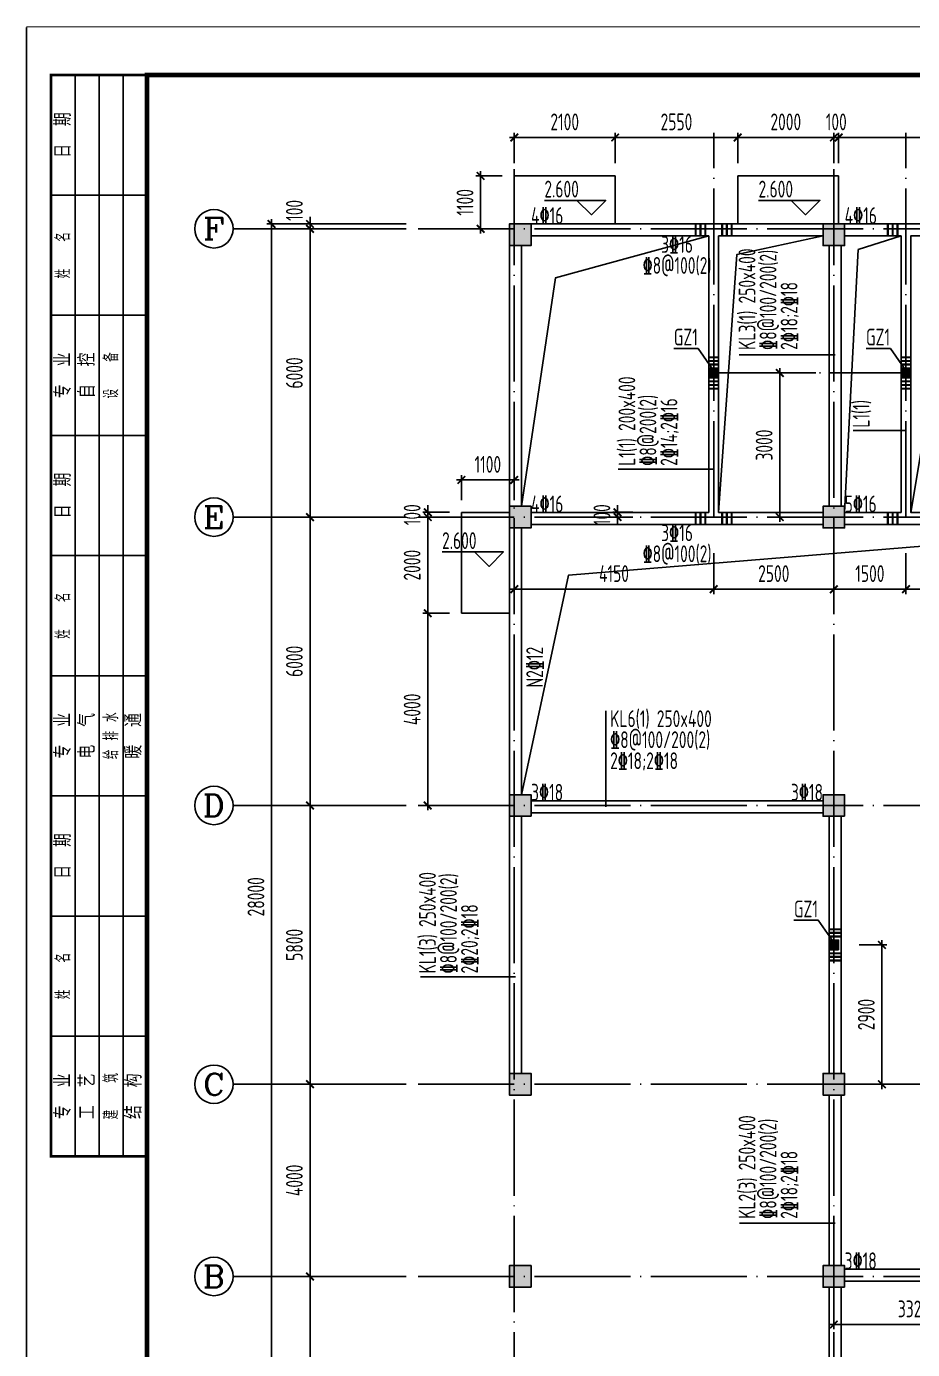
# Model space of a CAD drawing. Extents: x 297659 to 993057, y 192802 to 252212.
# Drawn here: x 725537 to 743974, y 207292 to 234822 of the extents above; entities that cross this region are included whole.
import ezdxf
from ezdxf.enums import TextEntityAlignment as Align

# ---------------------------------------------------------------- set-up
doc = ezdxf.new("R2010")
doc.units = 0
doc.header["$LTSCALE"] = 1000
doc.linetypes.add('DOTE', pattern=[2.42, 2, -0.2, 0.02, -0.2])
doc.layers.get('0').update_dxf_attribs({"linetype": 'CONTINUOUS'})
doc.layers.get('DEFPOINTS').update_dxf_attribs({"linetype": 'CONTINUOUS'})
for name, color, linetype in [('AXIS', 8, 'DOTE'), ('AXIS_DIM', 3, 'CONTINUOUS'), ('AXIS_TEXT', 3, 'CONTINUOUS'), ('COLU', 7, 'CONTINUOUS'), ('DIM', 3, 'CONTINUOUS'), ('FRAME', 3, 'CONTINUOUS'), ('S_BEAM', 4, 'CONTINUOUS'), ('S_BEAMDIMLOCAL', 7, 'CONTINUOUS'), ('S_BEAMDIMLOCALVER', 7, 'CONTINUOUS'), ('S_BEAMDIMMASS', 2, 'CONTINUOUS'), ('S_BEAMDIMMASSVER', 2, 'CONTINUOUS'), ('S_CL', 2, 'CONTINUOUS'), ('S_SUBBEAMHOOP', 1, 'CONTINUOUS'), ('TEXT', 7, 'CONTINUOUS'), ('THIN', 7, 'CONTINUOUS'), ('TK', 211, 'CONTINUOUS'), ('构造', 6, 'CONTINUOUS'), ('柱涂实', 54, 'CONTINUOUS'), ('洞口边线', 7, 'CONTINUOUS'), ('第三道尺寸线', 4, 'CONTINUOUS')]:
    doc.layers.add(name, color=color, linetype=linetype)
doc.styles.add('_AXIS', font='complex.shx', dxfattribs={"bigfont": 'gbcbig.shx'})
doc.styles.add('COMPLEX', font='COMPLEX')
doc.styles.add('DXFS', font='txt.shx', dxfattribs={"width": 0.7, "bigfont": 'dxfs.shx'})
doc.styles.add('TSSD_Dimension', font='tssdeng.shx', dxfattribs={"width": 0.7, "bigfont": 'hztxt.shx'})
doc.styles.add('TSSD_Label', font='tssdeng.shx', dxfattribs={"width": 0.7, "bigfont": 'aHzTXT.shx'})
doc.styles.add('TSSD_Rein', font='tssdeng.shx', dxfattribs={"width": 0.7, "bigfont": 'hztxt.shx'})
doc.dimstyles.new('TSSD_100_100', dxfattribs={"dimtxt": 350, "dimasz": 150, "dimexe": 100, "dimexo": 250, "dimgap": 150, "dimtad": 1, "dimdec": 0, "dimzin": 0, "dimdsep": 46, "dimtxsty": 'TSSD_Dimension', "dimblk": 'ARCHTICK', "dimcen": 0, "dimdle": 100, "dimclrd": 3, "dimclre": 3, "dimclrt": 7, "dimadec": 0, "dimazin": 0, "dimtfac": 1, "dimtdec": 0, "dimtix": 1, "dimtmove": 2, "dimatfit": 3, "dimfxl": 0, "dimtolj": 1, "dimtzin": 0, "dimarcsym": 0})
doc.dimstyles.new('TSSD_100_100$0', dxfattribs={"dimtxt": 350, "dimasz": 100, "dimexe": 100, "dimexo": 250, "dimgap": 100, "dimtad": 1, "dimdec": 0, "dimzin": 0, "dimdsep": 46, "dimtxsty": 'TSSD_Rein', "dimblk": 'ARCHTICK', "dimcen": 0, "dimdle": 100, "dimclrt": 7, "dimadec": 0, "dimazin": 0, "dimtfac": 1, "dimtdec": 0, "dimtix": 1, "dimtmove": 2, "dimatfit": 3, "dimfxl": 0, "dimtolj": 1, "dimtzin": 0, "dimarcsym": 0})

# ---------------------------------------------------------------- blocks, each defined once
blk = doc.blocks.new('_ARCHTICK')
at = {"color": 0}
blk.add_lwpolyline([(-0.53, -0.53, 0.25, 0.25, 0), (0.53, 0.53, 0.5, 0.5, 0)], format="xyseb", dxfattribs=at)
blk = doc.blocks.new('*D97')
at = {"layer": 'AXIS_DIM', "color": 3, "lineweight": -2}
for p, q in [((733437, 208812), (731337, 208812)), ((731437, 202712), (731437, 208912)), ((733437, 202812), (731337, 202812))]:
    blk.add_line(p, q, dxfattribs=at)
at = {"layer": 'DEFPOINTS', "color": 0}
for p in [(731437, 208812), (733687, 208812), (733687, 202812)]:
    blk.add_point(p, dxfattribs=at)
at = {"layer": 'AXIS_DIM', "color": 3, "lineweight": -2, "xscale": 150, "yscale": 150, "zscale": 150}
for p, rotation in [((731437, 208812), 90), ((731437, 202812), 270)]:
    blk.add_blockref('_ARCHTICK', p, dxfattribs=dict(at, rotation=rotation))
at = {"layer": 'AXIS_DIM', "color": 7, "insert": (731112, 205812), "char_height": 350, "attachment_point": 5, "rotation": 90, "style": 'TSSD_Dimension'}
blk.add_mtext('\\A1;6000', dxfattribs=at)
blk = doc.blocks.new('*D98')
at = {"layer": 'AXIS_DIM', "color": 3, "lineweight": -2}
for p, q in [((733437, 212812), (731337, 212812)), ((731437, 212912), (731437, 208712)), ((733437, 208812), (731337, 208812))]:
    blk.add_line(p, q, dxfattribs=at)
at = {"layer": 'DEFPOINTS', "color": 0}
for p in [(733687, 212812), (731437, 208812), (733687, 208812)]:
    blk.add_point(p, dxfattribs=at)
at = {"layer": 'AXIS_DIM', "color": 3, "lineweight": -2, "xscale": 150, "yscale": 150, "zscale": 150}
for p, rotation in [((731437, 212812), 90), ((731437, 208812), 270)]:
    blk.add_blockref('_ARCHTICK', p, dxfattribs=dict(at, rotation=rotation))
at = {"layer": 'AXIS_DIM', "color": 7, "insert": (731112, 210812), "char_height": 350, "attachment_point": 5, "rotation": 90, "style": 'TSSD_Dimension'}
blk.add_mtext('\\A1;4000', dxfattribs=at)
blk = doc.blocks.new('*D99')
at = {"layer": 'AXIS_DIM', "color": 3, "lineweight": -2}
for p, q in [((731437, 224712), (731437, 218512)), ((733437, 224612), (731337, 224612)), ((733437, 218612), (731337, 218612))]:
    blk.add_line(p, q, dxfattribs=at)
at = {"layer": 'DEFPOINTS', "color": 0}
for p in [(733687, 224612), (731437, 218612), (733687, 218612)]:
    blk.add_point(p, dxfattribs=at)
at = {"layer": 'AXIS_DIM', "color": 3, "lineweight": -2, "xscale": 150, "yscale": 150, "zscale": 150}
for p, rotation in [((731437, 224612), 90), ((731437, 218612), 270)]:
    blk.add_blockref('_ARCHTICK', p, dxfattribs=dict(at, rotation=rotation))
at = {"layer": 'AXIS_DIM', "color": 7, "insert": (731112, 221612), "char_height": 350, "attachment_point": 5, "rotation": 90, "style": 'TSSD_Dimension'}
blk.add_mtext('\\A1;6000', dxfattribs=at)
blk = doc.blocks.new('*D87')
at = {"layer": 'AXIS_DIM', "color": 3, "lineweight": -2}
for p, q in [((733437, 230712), (730537, 230712)), ((730637, 202612), (730637, 230812)), ((733437, 202712), (730537, 202712))]:
    blk.add_line(p, q, dxfattribs=at)
at = {"layer": 'DEFPOINTS', "color": 0}
for p in [(730637, 230712), (733687, 230712), (733687, 202712)]:
    blk.add_point(p, dxfattribs=at)
at = {"layer": 'AXIS_DIM', "color": 3, "lineweight": -2, "xscale": 150, "yscale": 150, "zscale": 150}
for p, rotation in [((730637, 230712), 90), ((730637, 202712), 270)]:
    blk.add_blockref('_ARCHTICK', p, dxfattribs=dict(at, rotation=rotation))
at = {"layer": 'AXIS_DIM', "color": 7, "insert": (730312, 216712), "char_height": 350, "attachment_point": 5, "rotation": 90, "style": 'TSSD_Dimension'}
blk.add_mtext('\\A1;28000', dxfattribs=at)
blk = doc.blocks.new('*D89')
at = {"layer": 'AXIS_DIM', "color": 3, "lineweight": -2}
for p, q in [((733437, 230712), (731337, 230712)), ((731437, 230712), (731437, 230862)), ((731437, 230612), (731437, 230712)), ((733437, 230612), (731337, 230612)), ((731437, 230612), (731437, 230462))]:
    blk.add_line(p, q, dxfattribs=at)
at = {"layer": 'DEFPOINTS', "color": 0}
for p in [(731437, 230712), (733687, 230712), (733687, 230612)]:
    blk.add_point(p, dxfattribs=at)
at = {"layer": 'AXIS_DIM', "color": 3, "lineweight": -2, "xscale": 150, "yscale": 150, "zscale": 150}
for p, rotation in [((731437, 230712), 270), ((731437, 230612), 90)]:
    blk.add_blockref('_ARCHTICK', p, dxfattribs=dict(at, rotation=rotation))
at = {"layer": 'AXIS_DIM', "color": 7, "insert": (731112, 230994), "char_height": 350, "attachment_point": 5, "rotation": 90, "style": 'TSSD_Dimension'}
blk.add_mtext('\\A1;100', dxfattribs=at)
blk = doc.blocks.new('_AXISO')
blk.add_circle((0, 0), 0.5)
at = {"layer": 'AXIS_TEXT', "style": 'COMPLEX', "width": 1.041667}
blk.add_attdef('A', text='', height=0.56, dxfattribs=at).set_placement((-0.25, -0.28), (0.25, -0.28), align=Align.FIT)
blk = doc.blocks.new('*D90')
at = {"layer": 'AXIS_DIM', "color": 3, "lineweight": -2}
for p, q in [((733437, 218612), (731337, 218612)), ((731437, 212712), (731437, 218712)), ((733437, 212812), (731337, 212812))]:
    blk.add_line(p, q, dxfattribs=at)
at = {"layer": 'DEFPOINTS', "color": 0}
for p in [(731437, 218612), (733687, 218612), (733687, 212812)]:
    blk.add_point(p, dxfattribs=at)
at = {"layer": 'AXIS_DIM', "color": 3, "lineweight": -2, "xscale": 150, "yscale": 150, "zscale": 150}
for p, rotation in [((731437, 218612), 90), ((731437, 212812), 270)]:
    blk.add_blockref('_ARCHTICK', p, dxfattribs=dict(at, rotation=rotation))
at = {"layer": 'AXIS_DIM', "color": 7, "insert": (731112, 215712), "char_height": 350, "attachment_point": 5, "rotation": 90, "style": 'TSSD_Dimension'}
blk.add_mtext('\\A1;5800', dxfattribs=at)
blk = doc.blocks.new('*D96')
at = {"layer": 'AXIS_DIM', "color": 3, "lineweight": -2}
for p, q in [((731437, 224512), (731437, 230712)), ((733437, 230612), (731337, 230612)), ((733437, 224612), (731337, 224612))]:
    blk.add_line(p, q, dxfattribs=at)
at = {"layer": 'DEFPOINTS', "color": 0}
for p in [(731437, 230612), (733687, 230612), (733687, 224612)]:
    blk.add_point(p, dxfattribs=at)
at = {"layer": 'AXIS_DIM', "color": 3, "lineweight": -2, "xscale": 150, "yscale": 150, "zscale": 150}
for p, rotation in [((731437, 230612), 90), ((731437, 224612), 270)]:
    blk.add_blockref('_ARCHTICK', p, dxfattribs=dict(at, rotation=rotation))
at = {"layer": 'AXIS_DIM', "color": 7, "insert": (731112, 227612), "char_height": 350, "attachment_point": 5, "rotation": 90, "style": 'TSSD_Dimension'}
blk.add_mtext('\\A1;6000', dxfattribs=at)
blk = doc.blocks.new('*D83')
at = {"layer": 'DEFPOINTS', "color": 0}
for p in [(735687, 224112), (739837, 224112), (739837, 223112)]:
    blk.add_point(p, dxfattribs=at)
at = {"layer": '第三道尺寸线', "color": 3, "lineweight": -2}
for p, q in [((735687, 223862), (735687, 223012)), ((739837, 223862), (739837, 223012)), ((735587, 223112), (739937, 223112))]:
    blk.add_line(p, q, dxfattribs=at)
at = {"layer": '第三道尺寸线', "color": 3, "lineweight": -2, "xscale": 150, "yscale": 150, "zscale": 150, "rotation": 180}
blk.add_blockref('_ARCHTICK', (735687, 223112), dxfattribs=at)
at = {"layer": '第三道尺寸线', "color": 3, "lineweight": -2, "xscale": 150, "yscale": 150, "zscale": 150}
blk.add_blockref('_ARCHTICK', (739837, 223112), dxfattribs=at)
at = {"layer": '第三道尺寸线', "color": 7, "insert": (737762, 223437), "char_height": 350, "attachment_point": 5, "style": 'TSSD_Dimension'}
blk.add_mtext('\\A1;4150', dxfattribs=at)
blk = doc.blocks.new('*D84')
at = {"layer": 'DEFPOINTS', "color": 0}
for p in [(739837, 224112), (742337, 224112), (742337, 223112)]:
    blk.add_point(p, dxfattribs=at)
at = {"layer": '第三道尺寸线', "color": 3, "lineweight": -2}
for p, q in [((739837, 223862), (739837, 223012)), ((742337, 223862), (742337, 223012)), ((739737, 223112), (742437, 223112))]:
    blk.add_line(p, q, dxfattribs=at)
at = {"layer": '第三道尺寸线', "color": 3, "lineweight": -2, "xscale": 150, "yscale": 150, "zscale": 150, "rotation": 180}
blk.add_blockref('_ARCHTICK', (739837, 223112), dxfattribs=at)
at = {"layer": '第三道尺寸线', "color": 3, "lineweight": -2, "xscale": 150, "yscale": 150, "zscale": 150}
blk.add_blockref('_ARCHTICK', (742337, 223112), dxfattribs=at)
at = {"layer": '第三道尺寸线', "color": 7, "insert": (741087, 223437), "char_height": 350, "attachment_point": 5, "style": 'TSSD_Dimension'}
blk.add_mtext('\\A1;2500', dxfattribs=at)
blk = doc.blocks.new('*D85')
at = {"layer": 'DEFPOINTS', "color": 0}
for p in [(743837, 224112), (748987, 224112), (743837, 223112)]:
    blk.add_point(p, dxfattribs=at)
at = {"layer": '第三道尺寸线', "color": 3, "lineweight": -2}
for p, q in [((743837, 223862), (743837, 223012)), ((748987, 223862), (748987, 223012)), ((749087, 223112), (743737, 223112))]:
    blk.add_line(p, q, dxfattribs=at)
at = {"layer": '第三道尺寸线', "color": 3, "lineweight": -2, "xscale": 150, "yscale": 150, "zscale": 150, "rotation": 180}
blk.add_blockref('_ARCHTICK', (743837, 223112), dxfattribs=at)
at = {"layer": '第三道尺寸线', "color": 3, "lineweight": -2, "xscale": 150, "yscale": 150, "zscale": 150}
blk.add_blockref('_ARCHTICK', (748987, 223112), dxfattribs=at)
at = {"layer": '第三道尺寸线', "color": 7, "insert": (746412, 223437), "char_height": 350, "attachment_point": 5, "style": 'TSSD_Dimension'}
blk.add_mtext('\\A1;5150', dxfattribs=at)
blk = doc.blocks.new('*D86')
at = {"layer": 'DEFPOINTS', "color": 0}
for p in [(742337, 224112), (743837, 224112), (742337, 223112)]:
    blk.add_point(p, dxfattribs=at)
at = {"layer": '第三道尺寸线', "color": 3, "lineweight": -2}
for p, q in [((742337, 223862), (742337, 223012)), ((743837, 223862), (743837, 223012)), ((743937, 223112), (742237, 223112))]:
    blk.add_line(p, q, dxfattribs=at)
at = {"layer": '第三道尺寸线', "color": 3, "lineweight": -2, "xscale": 150, "yscale": 150, "zscale": 150, "rotation": 180}
blk.add_blockref('_ARCHTICK', (742337, 223112), dxfattribs=at)
at = {"layer": '第三道尺寸线', "color": 3, "lineweight": -2, "xscale": 150, "yscale": 150, "zscale": 150}
blk.add_blockref('_ARCHTICK', (743837, 223112), dxfattribs=at)
at = {"layer": '第三道尺寸线', "color": 7, "insert": (743087, 223437), "char_height": 350, "attachment_point": 5, "style": 'TSSD_Dimension'}
blk.add_mtext('\\A1;1500', dxfattribs=at)
blk = doc.blocks.new('*D100')
at = {"layer": 'DEFPOINTS', "color": 0}
for p in [(742212, 227612), (741212, 224612), (742212, 224612)]:
    blk.add_point(p, dxfattribs=at)
at = {"layer": 'DIM', "color": 3, "lineweight": -2}
for p, q in [((741212, 227712), (741212, 224512)), ((741962, 227612), (741112, 227612)), ((741962, 224612), (741112, 224612))]:
    blk.add_line(p, q, dxfattribs=at)
at = {"layer": 'DIM', "color": 3, "lineweight": -2, "xscale": 150, "yscale": 150, "zscale": 150}
for p, rotation in [((741212, 227612), 90), ((741212, 224612), 270)]:
    blk.add_blockref('_ARCHTICK', p, dxfattribs=dict(at, rotation=rotation))
at = {"layer": 'DIM', "color": 7, "insert": (740887, 226112), "char_height": 350, "attachment_point": 5, "rotation": 90, "style": 'TSSD_Dimension'}
blk.add_mtext('\\A1;3000', dxfattribs=at)
blk = doc.blocks.new('*D101')
at = {"layer": 'DEFPOINTS', "color": 0}
for p in [(742612, 215712), (743337, 215712), (742612, 212812)]:
    blk.add_point(p, dxfattribs=at)
at = {"layer": 'DIM', "color": 3, "lineweight": -2}
for p, q in [((742862, 215712), (743437, 215712)), ((743337, 212712), (743337, 215812)), ((742862, 212812), (743437, 212812))]:
    blk.add_line(p, q, dxfattribs=at)
at = {"layer": 'DIM', "color": 3, "lineweight": -2, "xscale": 150, "yscale": 150, "zscale": 150}
for p, rotation in [((743337, 215712), 90), ((743337, 212812), 270)]:
    blk.add_blockref('_ARCHTICK', p, dxfattribs=dict(at, rotation=rotation))
at = {"layer": 'DIM', "color": 7, "insert": (743012, 214262), "char_height": 350, "attachment_point": 5, "rotation": 90, "style": 'TSSD_Dimension'}
blk.add_mtext('\\A1;2900', dxfattribs=at)
blk = doc.blocks.new('*D103')
at = {"layer": 'DEFPOINTS', "color": 0}
for p in [(742337, 208712), (745662, 208712), (742337, 207812)]:
    blk.add_point(p, dxfattribs=at)
at = {"layer": 'DIM', "color": 3, "lineweight": -2}
for p, q in [((742337, 208462), (742337, 207712)), ((745662, 208462), (745662, 207712)), ((745762, 207812), (742237, 207812))]:
    blk.add_line(p, q, dxfattribs=at)
at = {"layer": 'DIM', "color": 3, "lineweight": -2, "xscale": 150, "yscale": 150, "zscale": 150, "rotation": 180}
blk.add_blockref('_ARCHTICK', (742337, 207812), dxfattribs=at)
at = {"layer": 'DIM', "color": 3, "lineweight": -2, "xscale": 150, "yscale": 150, "zscale": 150}
blk.add_blockref('_ARCHTICK', (745662, 207812), dxfattribs=at)
at = {"layer": 'DIM', "color": 7, "insert": (743999, 208137), "char_height": 350, "attachment_point": 5, "style": 'TSSD_Dimension'}
blk.add_mtext('\\A1;3325', dxfattribs=at)
blk = doc.blocks.new('*D114')
at = {"layer": 'DEFPOINTS', "color": 0}
for p in [(735687, 225385), (734587, 224712), (735687, 224712)]:
    blk.add_point(p, dxfattribs=at)
at = {"layer": '第三道尺寸线', "color": 3, "lineweight": -2}
for p, q in [((734587, 224962), (734587, 225485)), ((735687, 224962), (735687, 225485)), ((734487, 225385), (735787, 225385))]:
    blk.add_line(p, q, dxfattribs=at)
at = {"layer": '第三道尺寸线', "color": 3, "lineweight": -2, "xscale": 150, "yscale": 150, "zscale": 150, "rotation": 180}
blk.add_blockref('_ARCHTICK', (734587, 225385), dxfattribs=at)
at = {"layer": '第三道尺寸线', "color": 3, "lineweight": -2, "xscale": 150, "yscale": 150, "zscale": 150}
blk.add_blockref('_ARCHTICK', (735687, 225385), dxfattribs=at)
at = {"layer": '第三道尺寸线', "color": 7, "insert": (735137, 225710), "char_height": 350, "attachment_point": 5, "style": 'TSSD_Dimension'}
blk.add_mtext('\\A1;1100', dxfattribs=at)
blk = doc.blocks.new('*D115')
at = {"layer": 'DEFPOINTS', "color": 0}
for p in [(733887, 224612), (734587, 224612), (734587, 222612)]:
    blk.add_point(p, dxfattribs=at)
at = {"layer": '第三道尺寸线', "color": 3, "lineweight": -2}
for p, q in [((733887, 222512), (733887, 224712)), ((734337, 224612), (733787, 224612)), ((734337, 222612), (733787, 222612))]:
    blk.add_line(p, q, dxfattribs=at)
at = {"layer": '第三道尺寸线', "color": 3, "lineweight": -2, "xscale": 150, "yscale": 150, "zscale": 150}
for p, rotation in [((733887, 224612), 90), ((733887, 222612), 270)]:
    blk.add_blockref('_ARCHTICK', p, dxfattribs=dict(at, rotation=rotation))
at = {"layer": '第三道尺寸线', "color": 7, "insert": (733562, 223612), "char_height": 350, "attachment_point": 5, "rotation": 90, "style": 'TSSD_Dimension'}
blk.add_mtext('\\A1;2000', dxfattribs=at)
blk = doc.blocks.new('*D116')
at = {"layer": 'DEFPOINTS', "color": 0}
for p in [(733887, 224712), (734587, 224712), (734587, 224612)]:
    blk.add_point(p, dxfattribs=at)
at = {"layer": '第三道尺寸线', "color": 3, "lineweight": -2}
for p, q in [((734337, 224712), (733787, 224712)), ((733887, 224712), (733887, 224862)), ((733887, 224612), (733887, 224712)), ((734337, 224612), (733787, 224612)), ((733887, 224612), (733887, 224462))]:
    blk.add_line(p, q, dxfattribs=at)
at = {"layer": '第三道尺寸线', "color": 3, "lineweight": -2, "xscale": 150, "yscale": 150, "zscale": 150}
for p, rotation in [((733887, 224712), 270), ((733887, 224612), 90)]:
    blk.add_blockref('_ARCHTICK', p, dxfattribs=dict(at, rotation=rotation))
at = {"layer": '第三道尺寸线', "color": 7, "insert": (733562, 224662), "char_height": 350, "attachment_point": 5, "rotation": 90, "style": 'TSSD_Dimension'}
blk.add_mtext('\\A1;100', dxfattribs=at)
blk = doc.blocks.new('*D117')
at = {"layer": 'DEFPOINTS', "color": 0}
for p in [(734987, 231712), (735687, 231712), (735687, 230612)]:
    blk.add_point(p, dxfattribs=at)
at = {"layer": '第三道尺寸线', "color": 3, "lineweight": -2}
for p, q in [((734987, 230512), (734987, 231812)), ((735437, 231712), (734887, 231712)), ((735437, 230612), (734887, 230612))]:
    blk.add_line(p, q, dxfattribs=at)
at = {"layer": '第三道尺寸线', "color": 3, "lineweight": -2, "xscale": 150, "yscale": 150, "zscale": 150}
for p, rotation in [((734987, 231712), 90), ((734987, 230612), 270)]:
    blk.add_blockref('_ARCHTICK', p, dxfattribs=dict(at, rotation=rotation))
at = {"layer": '第三道尺寸线', "color": 7, "insert": (734662, 231162), "char_height": 350, "attachment_point": 5, "rotation": 90, "style": 'TSSD_Dimension'}
blk.add_mtext('\\A1;1100', dxfattribs=at)
blk = doc.blocks.new('*D118')
at = {"layer": 'DEFPOINTS', "color": 0}
for p in [(746887, 232511), (742437, 231725), (746887, 231725)]:
    blk.add_point(p, dxfattribs=at)
at = {"layer": '第三道尺寸线', "color": 3, "lineweight": -2}
for p, q in [((742337, 232511), (746987, 232511)), ((742437, 231975), (742437, 232611)), ((746887, 231975), (746887, 232611))]:
    blk.add_line(p, q, dxfattribs=at)
at = {"layer": '第三道尺寸线', "color": 3, "lineweight": -2, "xscale": 150, "yscale": 150, "zscale": 150, "rotation": 180}
blk.add_blockref('_ARCHTICK', (742437, 232511), dxfattribs=at)
at = {"layer": '第三道尺寸线', "color": 3, "lineweight": -2, "xscale": 150, "yscale": 150, "zscale": 150}
blk.add_blockref('_ARCHTICK', (746887, 232511), dxfattribs=at)
at = {"layer": '第三道尺寸线', "color": 7, "insert": (744662, 232836), "char_height": 350, "attachment_point": 5, "style": 'TSSD_Dimension'}
blk.add_mtext('\\A1;4450', dxfattribs=at)
blk = doc.blocks.new('*D120')
at = {"layer": 'DEFPOINTS', "color": 0}
for p in [(737787, 232511), (735687, 231725), (737787, 231725)]:
    blk.add_point(p, dxfattribs=at)
at = {"layer": '第三道尺寸线', "color": 3, "lineweight": -2}
for p, q in [((735587, 232511), (737887, 232511)), ((735687, 231975), (735687, 232611)), ((737787, 231975), (737787, 232611))]:
    blk.add_line(p, q, dxfattribs=at)
at = {"layer": '第三道尺寸线', "color": 3, "lineweight": -2, "xscale": 150, "yscale": 150, "zscale": 150, "rotation": 180}
blk.add_blockref('_ARCHTICK', (735687, 232511), dxfattribs=at)
at = {"layer": '第三道尺寸线', "color": 3, "lineweight": -2, "xscale": 150, "yscale": 150, "zscale": 150}
blk.add_blockref('_ARCHTICK', (737787, 232511), dxfattribs=at)
at = {"layer": '第三道尺寸线', "color": 7, "insert": (736737, 232836), "char_height": 350, "attachment_point": 5, "style": 'TSSD_Dimension'}
blk.add_mtext('\\A1;2100', dxfattribs=at)
blk = doc.blocks.new('*D121')
at = {"layer": 'DEFPOINTS', "color": 0}
for p in [(740337, 232511), (737787, 231725), (740337, 231725)]:
    blk.add_point(p, dxfattribs=at)
at = {"layer": '第三道尺寸线', "color": 3, "lineweight": -2}
for p, q in [((737687, 232511), (740437, 232511)), ((737787, 231975), (737787, 232611)), ((740337, 231975), (740337, 232611))]:
    blk.add_line(p, q, dxfattribs=at)
at = {"layer": '第三道尺寸线', "color": 3, "lineweight": -2, "xscale": 150, "yscale": 150, "zscale": 150, "rotation": 180}
blk.add_blockref('_ARCHTICK', (737787, 232511), dxfattribs=at)
at = {"layer": '第三道尺寸线', "color": 3, "lineweight": -2, "xscale": 150, "yscale": 150, "zscale": 150}
blk.add_blockref('_ARCHTICK', (740337, 232511), dxfattribs=at)
at = {"layer": '第三道尺寸线', "color": 7, "insert": (739062, 232836), "char_height": 350, "attachment_point": 5, "style": 'TSSD_Dimension'}
blk.add_mtext('\\A1;2550', dxfattribs=at)
blk = doc.blocks.new('*D122')
at = {"layer": 'DEFPOINTS', "color": 0}
for p in [(742337, 232511), (740337, 231725), (742337, 231725)]:
    blk.add_point(p, dxfattribs=at)
at = {"layer": '第三道尺寸线', "color": 3, "lineweight": -2}
for p, q in [((740237, 232511), (742437, 232511)), ((740337, 231975), (740337, 232611)), ((742337, 231975), (742337, 232611))]:
    blk.add_line(p, q, dxfattribs=at)
at = {"layer": '第三道尺寸线', "color": 3, "lineweight": -2, "xscale": 150, "yscale": 150, "zscale": 150, "rotation": 180}
blk.add_blockref('_ARCHTICK', (740337, 232511), dxfattribs=at)
at = {"layer": '第三道尺寸线', "color": 3, "lineweight": -2, "xscale": 150, "yscale": 150, "zscale": 150}
blk.add_blockref('_ARCHTICK', (742337, 232511), dxfattribs=at)
at = {"layer": '第三道尺寸线', "color": 7, "insert": (741337, 232836), "char_height": 350, "attachment_point": 5, "style": 'TSSD_Dimension'}
blk.add_mtext('\\A1;2000', dxfattribs=at)
blk = doc.blocks.new('*D123')
at = {"layer": 'DEFPOINTS', "color": 0}
for p in [(742437, 232511), (742337, 231725), (742437, 231725)]:
    blk.add_point(p, dxfattribs=at)
at = {"layer": '第三道尺寸线', "color": 3, "lineweight": -2}
for p, q in [((742337, 232511), (742187, 232511)), ((742337, 231975), (742337, 232611)), ((742337, 232511), (742437, 232511)), ((742437, 231975), (742437, 232611)), ((742437, 232511), (742587, 232511))]:
    blk.add_line(p, q, dxfattribs=at)
at = {"layer": '第三道尺寸线', "color": 3, "lineweight": -2, "xscale": 150, "yscale": 150, "zscale": 150}
blk.add_blockref('_ARCHTICK', (742337, 232511), dxfattribs=at)
at = {"layer": '第三道尺寸线', "color": 3, "lineweight": -2, "xscale": 150, "yscale": 150, "zscale": 150, "rotation": 180}
blk.add_blockref('_ARCHTICK', (742437, 232511), dxfattribs=at)
at = {"layer": '第三道尺寸线', "color": 7, "insert": (742387, 232836), "char_height": 350, "attachment_point": 5, "style": 'TSSD_Dimension'}
blk.add_mtext('\\A1;100', dxfattribs=at)
blk = doc.blocks.new('*D124')
at = {"layer": 'DEFPOINTS', "color": 0}
for p in [(734587, 222612), (733887, 218612), (734587, 218612)]:
    blk.add_point(p, dxfattribs=at)
at = {"layer": '第三道尺寸线', "color": 3, "lineweight": -2}
for p, q in [((734337, 222612), (733787, 222612)), ((733887, 222712), (733887, 218512)), ((734337, 218612), (733787, 218612))]:
    blk.add_line(p, q, dxfattribs=at)
at = {"layer": '第三道尺寸线', "color": 3, "lineweight": -2, "xscale": 150, "yscale": 150, "zscale": 150}
for p, rotation in [((733887, 222612), 90), ((733887, 218612), 270)]:
    blk.add_blockref('_ARCHTICK', p, dxfattribs=dict(at, rotation=rotation))
at = {"layer": '第三道尺寸线', "color": 7, "insert": (733562, 220612), "char_height": 350, "attachment_point": 5, "rotation": 90, "style": 'TSSD_Dimension'}
blk.add_mtext('\\A1;4000', dxfattribs=at)
blk = doc.blocks.new('*D252')
at = {"layer": 'DEFPOINTS', "color": 0}
for p in [(738402, 224712), (737836, 224612), (738402, 224612)]:
    blk.add_point(p, dxfattribs=at)
at = {"layer": 'DIM', "color": 3, "lineweight": -2}
for p, q in [((738152, 224712), (737736, 224712)), ((737836, 224712), (737836, 224862)), ((737836, 224712), (737836, 224612)), ((738152, 224612), (737736, 224612)), ((737836, 224612), (737836, 224462))]:
    blk.add_line(p, q, dxfattribs=at)
at = {"layer": 'DIM', "color": 3, "lineweight": -2, "xscale": 150, "yscale": 150, "zscale": 150}
for p, rotation in [((737836, 224712), 270), ((737836, 224612), 90)]:
    blk.add_blockref('_ARCHTICK', p, dxfattribs=dict(at, rotation=rotation))
at = {"layer": 'DIM', "color": 7, "insert": (737511, 224662), "char_height": 350, "attachment_point": 5, "rotation": 90, "style": 'TSSD_Dimension'}
blk.add_mtext('\\A1;100', dxfattribs=at)
blk = doc.blocks.new('TK-A2+(743X420)')
at = {"layer": 'FRAME', "lineweight": 18}
blk.add_line((687183, 192802), (687183, 234802), dxfattribs=at)
at = {"layer": 'FRAME'}
for points in [[(687193, 234812, 20, 20, 0), (687193, 192812, 20, 20, 0), (761483, 192812, 20, 20, 0), (761483, 234812, 20, 20, 0)], [(689693, 233812, 100, 100, 0), (689693, 193812, 100, 100, 0), (760483, 193812, 100, 100, 0), (760483, 233812, 100, 100, 0)]]:
    blk.add_lwpolyline(points, format="xyseb", close=True, dxfattribs=at)
blk.add_lwpolyline([(689693, 233812, 50, 50, 0), (687693, 233812, 50, 50, 0), (687693, 211312, 50, 50, 0), (689693, 211312, 50, 50, 0)], format="xyseb", dxfattribs=at)
for points in [[(688193, 211312), (688193, 233812)], [(688693, 211312), (688693, 233812)], [(689193, 211312), (689193, 233812)], [(689693, 231312), (687693, 231312)], [(689693, 228812), (687693, 228812)], [(689693, 226312), (687693, 226312)], [(689693, 223812), (687693, 223812)], [(689693, 221312), (687693, 221312)], [(689693, 218812), (687693, 218812)], [(689693, 216312), (687693, 216312)], [(689693, 213812), (687693, 213812)]]:
    blk.add_lwpolyline(points, dxfattribs=at)
at = {"layer": 'FRAME', "char_height": 300, "attachment_point": 5, "rotation": 90, "style": 'DXFS'}
for s, insert, width in [('{\\f宋体|b0|i0|c134|p2;日\\Ftxt.shx,dxfs.shx|c134;  \\f宋体|b0|i0|c134|p2;期\\P}', (687943, 232562), 1132.5), ('姓   名', (687943, 230062), 1185), ('{\\f宋体|b0|i0|c134|p2;专\\Ftxt.shx,dxfs.shx|c134;  \\f宋体|b0|i0|c134|p2;业\\P}', (687943, 227562), 1203.38), ('{\\f宋体|b0|i0|c134|p2;自\\Ftxt.shx,dxfs.shx|c134;  \\f宋体|b0|i0|c134|p2;控\\P}', (688443, 227562), 1148.25), ('设   备', (688943, 227562), 1227), ('{\\f宋体|b0|i0|c134|p2;日\\Ftxt.shx,dxfs.shx|c134;  \\f宋体|b0|i0|c134|p2;期\\P}', (687943, 225062), 1132.5), ('姓   名', (687943, 222562), 1185), ('{\\f宋体|b0|i0|c134|p2;专\\Ftxt.shx,dxfs.shx|c134;  \\f宋体|b0|i0|c134|p2;业\\P}', (687943, 220062), 1203.38), ('{\\f宋体|b0|i0|c134|p2;电\\Ftxt.shx,dxfs.shx|c134;  \\f宋体|b0|i0|c134|p2;气\\P}', (688443, 220062), 1182.38), ('给 排 水', (688943, 220062), 1352.62), ('{\\f宋体|b0|i0|c134|p2;暖\\Ftxt.shx,dxfs.shx|c134;  \\f宋体|b0|i0|c134|p2;通\\P}', (689413, 220062), 1200.75), ('{\\f宋体|b0|i0|c134|p2;日\\Ftxt.shx,dxfs.shx|c134;  \\f宋体|b0|i0|c134|p2;期\\P}', (687943, 217562), 1132.5), ('姓   名', (687943, 215062), 1185), ('{\\f宋体|b0|i0|c134|p2;专\\Ftxt.shx,dxfs.shx|c134;  \\f宋体|b0|i0|c134|p2;业\\P}', (687943, 212562), 1203.38), ('{\\f宋体|b0|i0|c134|p2;工\\Ftxt.shx,dxfs.shx|c134;  \\f宋体|b0|i0|c134|p2;艺\\P}', (688443, 212562), 1177.12), ('建   筑', (688943, 212562), 1206), ('{\\f宋体|b0|i0|c134|p2;结\\Ftxt.shx,dxfs.shx|c134;  \\f宋体|b0|i0|c134|p2;构\\P}', (689413, 212562), 1192.88)]:
    blk.add_mtext(s, dxfattribs=dict(at, insert=insert, width=width))

msp = doc.modelspace()

# ---------------------------------------------------------------- hatches: boundary and pattern name
at = {"layer": '柱涂实'}
for points in [[(736036.971, 230261.707), (736036.971, 230711.707), (735586.971, 230711.707), (735586.971, 230261.707), (736036.971, 230261.707)], [(742561.971, 230261.707), (742561.971, 230711.707), (742111.971, 230711.707), (742111.971, 230261.707), (742561.971, 230261.707)], [(739936.971, 227711.708), (739736.971, 227711.708), (739736.971, 227511.708), (739936.971, 227511.708)], [(743936.971, 227711.708), (743736.971, 227711.708), (743736.971, 227511.708), (743936.971, 227511.708)], [(736036.971, 224386.707), (736036.971, 224836.707), (735586.971, 224836.707), (735586.971, 224386.707), (736036.971, 224386.707)], [(742561.971, 224386.707), (742561.971, 224836.707), (742111.971, 224836.707), (742111.971, 224386.707), (742561.971, 224386.707)], [(736036.971, 218386.709), (736036.971, 218836.709), (735586.971, 218836.709), (735586.971, 218386.709), (736036.971, 218386.709)], [(742561.971, 218386.709), (742561.971, 218836.709), (742111.971, 218836.709), (742111.971, 218386.709), (742561.971, 218386.709)], [(742436.971, 215811.708), (742236.971, 215811.708), (742236.971, 215611.708), (742436.971, 215611.708)], [(736036.971, 212586.708), (736036.971, 213036.708), (735586.971, 213036.708), (735586.971, 212586.708), (736036.971, 212586.708)], [(742561.971, 212586.708), (742561.971, 213036.708), (742111.971, 213036.708), (742111.971, 212586.708), (742561.971, 212586.708)], [(736036.971, 208586.708), (736036.971, 209036.708), (735586.971, 209036.708), (735586.971, 208586.708), (736036.971, 208586.708)], [(742561.971, 208586.708), (742561.971, 209036.708), (742111.971, 209036.708), (742111.971, 208586.708), (742561.971, 208586.708)]]:
    msp.add_hatch(color=256, dxfattribs=at).paths.add_polyline_path(points)

# ---------------------------------------------------------------- linework, layer by layer
at = {"layer": 'AXIS'}
for p, q in [((735686.971, 200811.708), (735686.971, 232611.708)), ((739836.971, 224611.708), (739836.971, 232611.708)), ((742336.971, 200811.708), (742336.971, 232611.708)), ((743836.971, 224611.708), (743836.971, 232611.708)), ((733686.971, 230611.708), (750986.971, 230611.708)), ((739836.971, 227611.708), (743836.971, 227611.708)), ((733686.971, 224611.708), (750986.971, 224611.708)), ((733686.971, 218611.708), (750986.971, 218611.708)), ((733686.971, 212811.708), (750986.971, 212811.708)), ((733686.971, 208811.708), (750986.971, 208811.708))]:
    msp.add_line(p, q, dxfattribs=at)
at = {"layer": 'AXIS_TEXT'}
for p, q in [((733436.971, 230611.708), (729837.045, 230611.708)), ((733436.971, 224611.708), (729837.045, 224611.708)), ((733436.971, 218611.708), (729837.045, 218611.708)), ((733436.971, 212811.708), (729837.045, 212811.708)), ((732936.971, 208811.708), (729837.045, 208811.708))]:
    msp.add_line(p, q, dxfattribs=at)
at = {"layer": 'COLU', "ltscale": 0.01}
for points in [[(739936.971, 227511.708), (739936.971, 227711.708), (739736.971, 227711.708), (739736.971, 227511.708)], [(743936.971, 227511.708), (743936.971, 227711.708), (743736.971, 227711.708), (743736.971, 227511.708)], [(742436.971, 215611.708), (742436.971, 215811.708), (742236.971, 215811.708), (742236.971, 215611.708)]]:
    msp.add_lwpolyline(points, close=True, dxfattribs=at)
at = {"layer": 'S_BEAM', "ltscale": 0.01}
for p, q in [((736036.971, 230711.707), (739836.971, 230711.707)), ((739836.971, 230711.707), (742111.971, 230711.707)), ((742561.971, 230711.707), (743836.971, 230711.707)), ((743836.971, 230711.707), (748636.971, 230711.707)), ((736036.971, 230461.707), (739736.971, 230461.707)), ((739736.971, 224711.707), (739736.971, 230461.707)), ((739936.971, 230461.707), (742111.971, 230461.707)), ((739936.971, 224711.707), (739936.971, 230461.707)), ((742561.971, 230461.707), (743736.971, 230461.707)), ((743736.971, 224711.707), (743736.971, 230461.707)), ((743936.971, 230461.707), (748636.971, 230461.707)), ((743936.971, 224711.707), (743936.971, 230461.707)), ((735586.971, 224836.707), (735586.971, 230261.707)), ((735836.971, 224836.707), (735836.971, 230261.707)), ((742236.971, 224836.707), (742236.971, 230261.707)), ((742486.971, 224836.707), (742486.971, 230261.707)), ((736036.971, 224711.707), (739736.971, 224711.707)), ((739936.971, 224711.707), (742111.971, 224711.707)), ((742561.971, 224711.707), (743736.971, 224711.707)), ((743936.971, 224711.707), (748636.971, 224711.707)), ((735586.971, 218836.709), (735586.971, 224386.707)), ((735836.971, 218836.709), (735836.971, 224386.707)), ((736036.971, 224461.707), (739836.971, 224461.707)), ((739836.971, 224461.707), (742111.971, 224461.707)), ((742561.971, 224461.707), (743836.971, 224461.707)), ((743836.971, 224461.707), (748636.971, 224461.707)), ((736036.971, 218711.709), (742111.971, 218711.709)), ((735586.971, 213036.708), (735586.971, 218386.709)), ((735836.971, 213036.708), (735836.971, 218386.709)), ((736036.971, 218461.709), (742111.971, 218461.709)), ((742236.971, 213036.708), (742236.971, 218386.709)), ((742486.971, 213036.708), (742486.971, 218386.709)), ((742236.971, 209036.708), (742236.971, 212586.708)), ((742486.971, 209036.708), (742486.971, 212586.708)), ((742561.971, 208961.708), (748636.971, 208961.708)), ((742561.971, 208711.708), (748636.971, 208711.708)), ((742236.971, 203161.708), (742236.971, 208586.708)), ((742486.971, 203161.708), (742486.971, 208586.708))]:
    msp.add_line(p, q, dxfattribs=at)
at = {"layer": 'S_BEAMDIMMASS', "ltscale": 0.01}
msp.add_line((737593.546, 218586.709), (737593.546, 220584.043), dxfattribs=at)
at = {"layer": 'S_BEAMDIMMASSVER', "ltscale": 0.01}
for p, q in [((742361.971, 227987.017), (740369.121, 227987.017)), ((743836.971, 226411.707), (742741.086, 226411.707)), ((739836.971, 225610.269), (737846.296, 225610.269)), ((735711.971, 215049.476), (733736.815, 215049.476)), ((742361.971, 209920.024), (740373.832, 209920.024))]:
    msp.add_line(p, q, dxfattribs=at)
at = {"layer": 'S_CL', "ltscale": 0.01}
for points in [[(736036.971, 230261.707), (736036.971, 230711.707), (735586.971, 230711.707), (735586.971, 230261.707)], [(742561.971, 230261.707), (742561.971, 230711.707), (742111.971, 230711.707), (742111.971, 230261.707)], [(736036.971, 224386.707), (736036.971, 224836.707), (735586.971, 224836.707), (735586.971, 224386.707)], [(742561.971, 224386.707), (742561.971, 224836.707), (742111.971, 224836.707), (742111.971, 224386.707)], [(736036.971, 218386.709), (736036.971, 218836.709), (735586.971, 218836.709), (735586.971, 218386.709)], [(742561.971, 218386.709), (742561.971, 218836.709), (742111.971, 218836.709), (742111.971, 218386.709)], [(736036.971, 212586.708), (736036.971, 213036.708), (735586.971, 213036.708), (735586.971, 212586.708)], [(742561.971, 212586.708), (742561.971, 213036.708), (742111.971, 213036.708), (742111.971, 212586.708)], [(736036.971, 208586.708), (736036.971, 209036.708), (735586.971, 209036.708), (735586.971, 208586.708)], [(742561.971, 208586.708), (742561.971, 209036.708), (742111.971, 209036.708), (742111.971, 208586.708)]]:
    msp.add_lwpolyline(points, close=True, dxfattribs=at)
at = {"layer": 'S_SUBBEAMHOOP', "ltscale": 0.01, "const_width": 45}
for points in [[(739461.971, 230711.707), (739461.971, 230461.707)], [(739561.971, 230711.707), (739561.971, 230461.707)], [(739661.971, 230711.707), (739661.971, 230461.707)], [(740011.971, 230711.707), (740011.971, 230461.707)], [(740111.971, 230711.707), (740111.971, 230461.707)], [(740211.971, 230711.707), (740211.971, 230461.707)], [(743461.971, 230711.707), (743461.971, 230461.707)], [(743561.971, 230711.707), (743561.971, 230461.707)], [(743661.971, 230711.707), (743661.971, 230461.707)], [(739936.971, 227936.708), (739736.971, 227936.708)], [(743936.971, 227936.708), (743736.971, 227936.708)], [(739936.971, 227861.708), (739736.971, 227861.708)], [(739936.971, 227786.708), (739736.971, 227786.708)], [(743936.971, 227861.708), (743736.971, 227861.708)], [(743936.971, 227786.708), (743736.971, 227786.708)], [(739936.971, 227436.708), (739736.971, 227436.708)], [(743936.971, 227436.708), (743736.971, 227436.708)], [(739936.971, 227361.708), (739736.971, 227361.708)], [(739936.971, 227286.708), (739736.971, 227286.708)], [(743936.971, 227361.708), (743736.971, 227361.708)], [(743936.971, 227286.708), (743736.971, 227286.708)], [(739461.971, 224711.707), (739461.971, 224461.707)], [(739561.971, 224711.707), (739561.971, 224461.707)], [(739661.971, 224711.707), (739661.971, 224461.707)], [(740011.971, 224711.707), (740011.971, 224461.707)], [(740111.971, 224711.707), (740111.971, 224461.707)], [(740211.971, 224711.707), (740211.971, 224461.707)], [(743461.971, 224711.707), (743461.971, 224461.707)], [(743561.971, 224711.707), (743561.971, 224461.707)], [(743661.971, 224711.707), (743661.971, 224461.707)], [(742486.971, 216036.708), (742236.971, 216036.708)], [(742486.971, 215961.708), (742236.971, 215961.708)], [(742486.971, 215886.708), (742236.971, 215886.708)], [(742486.971, 215536.708), (742236.971, 215536.708)], [(742486.971, 215461.708), (742236.971, 215461.708)], [(742486.971, 215386.708), (742236.971, 215386.708)]]:
    msp.add_lwpolyline(points, dxfattribs=at)
at = {"layer": 'TEXT'}
for points in [[(739007.131, 228123.545), (739513.433, 228123.545), (739801.547, 227711.708)], [(743007.131, 228123.545), (743513.433, 228123.545), (743801.547, 227711.708)], [(741507.131, 216223.545), (742013.433, 216223.545), (742301.547, 215811.708)]]:
    msp.add_lwpolyline(points, dxfattribs=at)
at = {"layer": 'THIN'}
for points in [[(736313.335, 231202.677), (737591.797, 231202.677), (737291.797, 230902.677), (736991.797, 231202.677)], [(740770.12, 231202.677), (742048.581, 231202.677), (741748.581, 230902.677), (741448.581, 231202.677)], [(734184.171, 223888.183), (735462.632, 223888.183), (735162.632, 223588.183), (734862.632, 223888.183)]]:
    msp.add_lwpolyline(points, dxfattribs=at)
at = {"layer": '构造'}
for p, q in [((735686.971, 230711.708), (735686.971, 231711.708)), ((735686.971, 231711.708), (737786.971, 231711.708)), ((737786.971, 230711.708), (737786.971, 231711.708)), ((740336.971, 230711.708), (740336.971, 231711.708)), ((740336.971, 231711.708), (742436.971, 231711.708)), ((742436.971, 230711.708), (742436.971, 231711.708)), ((734586.971, 222611.708), (734586.971, 224711.708)), ((735586.971, 224711.708), (734586.971, 224711.708)), ((735586.971, 222611.708), (734586.971, 222611.708))]:
    msp.add_line(p, q, dxfattribs=at)
at = {"layer": '洞口边线', "ltscale": 0.01}
for points in [[(739736.971, 230461.707), (736036.971, 230461.707), (736036.971, 230261.707), (735836.971, 230261.707), (735836.971, 224836.707), (736544.764, 229589.283), (739736.971, 230461.707)], [(742111.971, 230461.707), (739936.971, 230461.707), (739936.971, 224711.707), (740321.46, 230077.219), (742111.971, 230461.707)], [(743736.971, 230461.707), (742561.971, 230461.707), (742561.971, 230261.707), (742486.971, 230261.707), (742486.971, 224836.707), (742561.971, 224836.707), (742561.971, 224711.707), (742844.814, 230178.867), (743736.971, 230461.707)], [(748636.971, 230461.707), (743936.971, 230461.707), (743936.971, 224711.707), (744767.821, 229630.857), (748636.971, 230461.707)], [(748836.971, 224386.707), (748636.971, 224386.707), (748636.971, 224461.707), (742561.971, 224461.707), (742561.971, 224386.707), (742111.971, 224386.707), (742111.971, 224461.707), (736036.971, 224461.707), (736036.971, 224386.707), (735836.971, 224386.707), (735836.971, 218836.709), (736818.082, 223405.596), (748836.971, 224386.707)]]:
    msp.add_lwpolyline(points, close=True, dxfattribs=at)

# ---------------------------------------------------------------- block references
at = {"layer": 'AXIS_TEXT'}
ref = msp.add_blockref('_AXISO', (729437.045, 230611.708), dxfattribs=dict(at, xscale=800, yscale=800, zscale=800))
ref.add_attrib('A', 'F', dxfattribs={"height": 452.548, "style": '_AXIS', "width": 1.3125}).set_placement((729210.771, 230385.434), (729663.319, 230385.434), align=Align.FIT)
ref = msp.add_blockref('_AXISO', (729437.045, 224611.708), dxfattribs=dict(at, xscale=800, yscale=800, zscale=800))
ref.add_attrib('A', 'E', dxfattribs={"height": 452.548, "style": '_AXIS', "width": 1.3125}).set_placement((729210.771, 224385.434), (729663.319, 224385.434), align=Align.FIT)
ref = msp.add_blockref('_AXISO', (729437.045, 218611.708), dxfattribs=dict(at, xscale=800, yscale=800, zscale=800))
ref.add_attrib('A', 'D', dxfattribs={"height": 452.548, "style": '_AXIS', "width": 1.235294}).set_placement((729210.771, 218385.434), (729663.319, 218385.434), align=Align.FIT)
ref = msp.add_blockref('_AXISO', (729437.045, 212811.708), dxfattribs=dict(at, xscale=800, yscale=800, zscale=800))
ref.add_attrib('A', 'C', dxfattribs={"height": 452.548, "style": '_AXIS', "width": 1.4}).set_placement((729210.771, 212585.434), (729663.319, 212585.434), align=Align.FIT)
ref = msp.add_blockref('_AXISO', (729437.045, 208811.708), dxfattribs=dict(at, xscale=800, yscale=800, zscale=800))
ref.add_attrib('A', 'B', dxfattribs={"height": 452.548, "style": '_AXIS', "width": 1.235294}).set_placement((729210.771, 208585.434), (729663.319, 208585.434), align=Align.FIT)
at = {"layer": 'TK'}
msp.add_blockref('TK-A2+(743X420)', (38354.043, 0), dxfattribs=at)

# ---------------------------------------------------------------- texts
at = {"layer": 'S_BEAMDIMLOCAL', "style": 'TSSD_Rein', "width": 0.7}
for s, p in [('4%%13216', (736036.971, 230711.757)), ('4%%13216', (742561.971, 230711.757)), ('4%%13216', (736036.971, 224711.757)), ('5%%13216', (742561.971, 224711.757)), ('3%%13218', (736036.971, 218711.759)), ('3%%13218', (742561.971, 208961.758))]:
    msp.add_text(s, height=350, dxfattribs=at).set_placement(p)
for s, height, p in [('3%%13216', 350, (739074.471, 230461.657)), ('%%1328@100(2)', 349.99999, (739074.471, 230024.157)), ('3%%13216', 350, (739074.471, 224461.657)), ('%%1328@100(2)', 349.99999, (739074.471, 224024.157))]:
    msp.add_text(s, height=height, dxfattribs=at).set_placement(p, align=Align.TOP_CENTER)
msp.add_text('3%%13218', height=350, dxfattribs=at).set_placement((742111.971, 218711.759), align=Align.RIGHT)
at = {"layer": 'S_BEAMDIMLOCALVER', "style": 'TSSD_Rein', "width": 0.7}
msp.add_text('N2%%13212', height=350, rotation=89.9999985, dxfattribs=at).set_placement((736286.971, 221490.171), align=Align.CENTER)
at = {"layer": 'S_BEAMDIMMASS', "style": 'TSSD_Rein', "width": 0.7}
for s, p in [('KL6(1) 250x400', (737681.971, 220243.009)), ('%%1328@100/200(2)', (737681.971, 219805.509)), ('2%%13218;2%%13218', (737681.971, 219368.009))]:
    msp.add_text(s, height=349.99999, dxfattribs=at).set_placement(p)
at = {"layer": 'S_BEAMDIMMASSVER', "style": 'TSSD_Rein', "width": 0.7}
for s, height, p in [('KL3(1) 250x400', 349.99999, (740705.671, 228091.82)), ('%%1328@100/200(2)', 349.99999, (741143.171, 228091.82)), ('2%%13218;2%%13218', 349.99999, (741580.671, 228091.82)), ('L1(1) 200x400', 349.99999, (738205.671, 225679.453)), ('%%1328@200(2)', 349.99999, (738643.171, 225679.453)), ('2%%13214;2%%13216', 349.99999, (739080.671, 225679.453)), ('L1(1)', 350, (743080.671, 226473.665)), ('KL1(3) 250x400', 349.99999, (734055.672, 215116.989)), ('%%1328@100/200(2)', 349.99999, (734493.172, 215116.989)), ('2%%13220;2%%13218', 349.99999, (734930.672, 215116.989)), ('KL2(3) 250x400', 349.99999, (740705.671, 210011.708)), ('%%1328@100/200(2)', 349.99999, (741143.171, 210011.708)), ('2%%13218;2%%13218', 349.99999, (741580.671, 210011.708))]:
    msp.add_text(s, height=height, rotation=89.9999985, dxfattribs=at).set_placement(p)
at = {"layer": 'TEXT', "style": 'TSSD_Rein', "width": 0.7}
for p in [(739007.131, 228183.545), (743007.131, 228183.545), (741507.131, 216283.545)]:
    msp.add_text('GZ1', height=350, dxfattribs=at).set_placement(p)
at = {"layer": 'THIN', "style": 'TSSD_Label', "width": 0.7}
for p in [(736313.335, 231262.677), (740770.12, 231262.677), (734184.171, 223948.183)]:
    msp.add_text('2.600', height=350, dxfattribs=at).set_placement(p)

# ---------------------------------------------------------------- dimensions: what is measured, and where the dimension line sits
at = {"layer": 'AXIS_DIM'}
dim = msp.add_linear_dim(base=(731437.045, 230711.708), p1=(733686.971, 230611.708), p2=(733686.971, 230711.708), angle=270, dimstyle='TSSD_100_100', dxfattribs=at)
dim.commit()
dim.dimension.update_dxf_attribs({"geometry": '*D89', "text_midpoint": (731112.045, 230993.952), "dimtype": 128})
for p1, p2, distance, picture, middle in [((733686.971, 202711.708), (733686.971, 230711.708), 3049.927, '*D87', (730312.045, 216711.708)), ((733686.971, 224611.708), (733686.971, 230611.708), 2249.927, '*D96', (731112.045, 227611.708)), ((733686.971, 224611.708), (733686.971, 218611.708), -2249.927, '*D99', (731112.045, 221611.708)), ((733686.971, 212811.708), (733686.971, 218611.708), 2249.927, '*D90', (731112.045, 215711.708)), ((733686.971, 212811.708), (733686.971, 208811.708), -2249.927, '*D98', (731112.045, 210811.708)), ((733686.971, 202811.708), (733686.971, 208811.708), 2249.927, '*D97', (731112.045, 205811.708))]:
    dim = msp.add_aligned_dim(p1=p1, p2=p2, distance=distance, dimstyle='TSSD_100_100', dxfattribs=at)
    dim.commit()
    dim.dimension.update_dxf_attribs({"geometry": picture, "text_midpoint": middle})
at = {"layer": 'DIM'}
for base, p1, p2, picture, middle in [((741211.971, 224611.708), (742211.971, 227611.708), (742211.971, 224611.708), '*D100', (740886.971, 226111.708)), ((737836.115, 224611.708), (738402.428, 224711.707), (738402.428, 224611.708), '*D252', (737511.115, 224661.708))]:
    dim = msp.add_linear_dim(base=base, p1=p1, p2=p2, angle=90, dimstyle='TSSD_100_100$0', override={"dimasz": 150, "dimgap": 150, "dimtxsty": 'TSSD_Dimension', "dimclrd": 3, "dimclre": 3}, dxfattribs=at)
    dim.commit()
    dim.dimension.update_dxf_attribs({"geometry": picture, "text_midpoint": middle})
dim = msp.add_linear_dim(base=(743336.971, 215711.708), p1=(742611.972, 212811.708), p2=(742611.972, 215711.708), angle=90, dimstyle='TSSD_100_100', dxfattribs=at)
dim.commit()
dim.dimension.update_dxf_attribs({"geometry": '*D101', "text_midpoint": (743011.971, 214261.708)})
dim = msp.add_linear_dim(base=(742336.971, 207811.708), p1=(745661.971, 208711.708), p2=(742336.971, 208711.708), dimstyle='TSSD_100_100', dxfattribs=at)
dim.commit()
dim.dimension.update_dxf_attribs({"geometry": '*D103', "text_midpoint": (743999.471, 208136.708)})
at = {"layer": '第三道尺寸线'}
for p1, p2, distance, picture, middle in [((735686.971, 231725.425), (737786.971, 231725.425), 785.988, '*D120', (736736.971, 232836.413)), ((737786.971, 231725.425), (740336.971, 231725.425), 785.988, '*D121', (739061.971, 232836.413)), ((740336.971, 231725.425), (742336.971, 231725.425), 785.988, '*D122', (741336.971, 232836.413)), ((742336.971, 231725.425), (742436.971, 231725.425), 785.988, '*D123', (742386.971, 232836.413)), ((742436.971, 231725.425), (746886.971, 231725.425), 785.988, '*D118', (744661.971, 232836.413)), ((735686.971, 230611.708), (735686.971, 231711.708), 699.833, '*D117', (734662.139, 231161.708)), ((734586.971, 224711.708), (735686.971, 224711.708), 672.93, '*D114', (735136.971, 225709.638)), ((734586.971, 224611.708), (734586.971, 224711.708), 700.036, '*D116', (733561.935, 224661.708)), ((734586.971, 222611.708), (734586.971, 224611.708), 700.036, '*D115', (733561.935, 223611.708))]:
    dim = msp.add_aligned_dim(p1=p1, p2=p2, distance=distance, dimstyle='TSSD_100_100', dxfattribs=at)
    dim.commit()
    dim.dimension.update_dxf_attribs({"geometry": picture, "text_midpoint": middle})
for base, p1, p2, picture, middle in [((739836.971, 223111.708), (735686.971, 224111.708), (739836.971, 224111.708), '*D83', (737761.971, 223436.708)), ((742336.971, 223111.708), (739836.971, 224111.708), (742336.971, 224111.708), '*D84', (741086.971, 223436.708))]:
    dim = msp.add_linear_dim(base=base, p1=p1, p2=p2, dimstyle='TSSD_100_100', dxfattribs=at)
    dim.commit()
    dim.dimension.update_dxf_attribs({"geometry": picture, "text_midpoint": middle})
for base, p1, p2, angle, picture, middle in [((742336.971, 223111.708), (743836.971, 224111.708), (742336.971, 224111.708), 180, '*D86', (743086.971, 223436.708)), ((743836.971, 223111.708), (748986.971, 224111.708), (743836.971, 224111.708), 180, '*D85', (746411.971, 223436.708)), ((733886.935, 218611.708), (734586.971, 222611.708), (734586.971, 218611.708), 90, '*D124', (733561.935, 220611.708))]:
    dim = msp.add_linear_dim(base=base, p1=p1, p2=p2, angle=angle, dimstyle='TSSD_100_100', dxfattribs=at)
    dim.commit()
    dim.dimension.update_dxf_attribs({"geometry": picture, "text_midpoint": middle})

doc.saveas('drawing.dxf')
